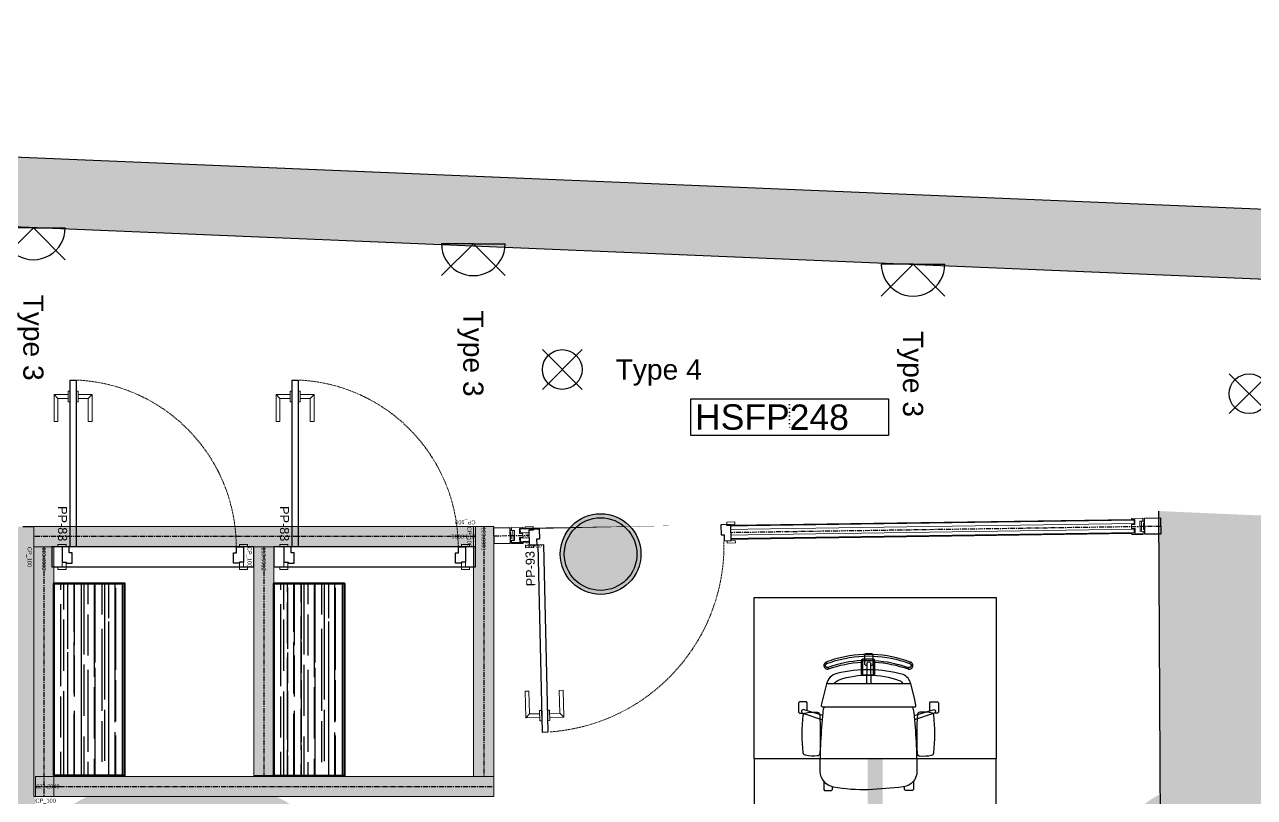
# Model space of a CAD drawing. Header units: inches. Extents: x 2159 to 6977, y 624 to 2731.
# Drawn here: x 3954 to 4564, y 1902 to 2285 of the extents above; entities that cross this region are included whole.
import ezdxf
from ezdxf.enums import TextEntityAlignment as Align

# ---------------------------------------------------------------- set-up
doc = ezdxf.new("R2018")
doc.units = ezdxf.units.IN
doc.header["$MEASUREMENT"] = 0
doc.set_wipeout_variables(frame=1)
for name, pattern in [('ACAD_ISO02W100', [15, 12, -3]), ('AXESx2', [4, 2.5, -0.5, 0.5, -0.5]), ('CACHEx2', [0.75, 0.5, -0.25]), ('POINTILLE2', [3.175, 0, -3.175])]:
    doc.linetypes.add(name, pattern=pattern)
for name, color, linetype in [('DESSIN entresol 1', 7, 'Continuous'), ('M-CLOISON_INFORMATION', 6, 'Continuous'), ('Mur entresol 1', 7, 'Continuous')]:
    doc.layers.add(name, color=color, linetype=linetype)
for name, color, linetype, true_color in [('M-AGENCEMENT', 7, 'Continuous', 0xf19b00), ('M-CLOISON_AMOVIBLE_VITREE', 7, 'Continuous', 0x007cf9), ('M-CLOISON_AMOVIBLE_VITREE_VSA', 7, 'Continuous', 0x04c0fe), ('M-LOCAUX_ID', 7, 'Continuous', 0x80dfff), ('M-LUMINAIRES', 7, 'Continuous', 0x000024), ('M-MOBILIER BUREAU', 7, 'Continuous', 0x141467), ("M-SYSTEME D'ACCES", 7, 'Continuous', 0xbbff78), ('M-TEXTES ANNOTATIONS', 7, 'Continuous', 0x3d6d7c), ('MC-CLOISON_AMOVIBLE_VITREE', 7, 'Continuous', 0x007cf9)]:
    doc.layers.add(name, color=color, linetype=linetype, true_color=true_color)
doc.layers.add('M-CLOISON BA13', color=7, linetype='Continuous', lineweight=5, true_color=0x58ba48)
doc.styles.add('ARIAL', font='arial.ttf')
doc.styles.add('MC_2013_Libre_15', font='', dxfattribs={"height": 15})
doc.styles.add('MC_Libre_09', font='', dxfattribs={"height": 9})
doc.styles.get("Standard").update_dxf_attribs({"font": 'arial.ttf'})
doc.styles.get('MC_2013_Libre_15').set_extended_font_data('Gotham Book')
doc.styles.get('MC_Libre_09').set_extended_font_data('Gotham Book')

# ---------------------------------------------------------------- blocks, each defined once
blk = doc.blocks.new('*U38')
at = {"color": 0}
for p, q in [((-44.11, 6.6), (257.59, 6.6)), ((257.59, -0.4), (-44.11, -0.4))]:
    blk.add_line(p, q, dxfattribs=at)
for points in [[(-58.56, 7.1), (-50.56, 7.1), (-50.56, -0.9), (-58.56, -0.9)], [(264.04, 7.1), (272.04, 7.1), (272.04, -0.9), (264.04, -0.9)]]:
    blk.add_lwpolyline(points, close=True, dxfattribs=at)
at = {"color": 0, "lineweight": 5}
for points in [[(-49.81, 7.1), (-49.81, 5.6), (-48.31, 5.6), (-48.31, 0.6), (-49.81, 0.6), (-49.81, -0.4), (-45.81, -0.4), (-45.81, 2.1), (-44.11, 2.1), (-44.11, 4.1), (-45.81, 4.1), (-45.81, 6.6), (-44.11, 6.6), (-44.11, 7.1)], [(-45.41, 6.2), (258.89, 6.2), (258.89, 4.5), (-45.41, 4.5)], [(263.29, 7.1), (263.29, 5.6), (261.79, 5.6), (261.79, 0.6), (263.29, 0.6), (263.29, -0.4), (259.29, -0.4), (259.29, 2.1), (257.59, 2.1), (257.59, 4.1), (259.29, 4.1), (259.29, 6.6), (257.59, 6.6), (257.59, 7.1)], [(-50.56, 5.58), (-49.06, 5.58), (-49.06, 0.58), (-50.56, 0.58), (-50.56, 1.48), (-50.06, 1.48), (-50.06, 4.68), (-50.56, 4.68)], [(-45.41, 1.7), (258.89, 1.7), (258.89, 0), (-45.41, 0)], [(264.04, 5.58), (262.54, 5.58), (262.54, 0.58), (264.04, 0.58), (264.04, 1.48), (263.54, 1.48), (263.54, 4.68), (264.04, 4.68)], [(-49.81, -0.9), (-44.11, -0.9), (-44.11, -0.4), (-49.81, -0.4)], [(263.29, -0.9), (257.59, -0.9), (257.59, -0.4), (263.29, -0.4)]]:
    blk.add_lwpolyline(points, close=True, dxfattribs=at)
at = {"layer": 'M-CLOISON_INFORMATION', "linetype": 'AXESx2'}
blk.add_line((-58.56, 3.1), (272.04, 3.1), dxfattribs=at)
at = {"layer": 'M-CLOISON_INFORMATION', "style": 'ARIAL'}
for tag, p in [('LONGUEUR_CLOISON', (-43.11, 3.1)), ('NUMERO_CLOISON', (-43.11, -2.04))]:
    blk.add_attdef(tag, text='', height=2, dxfattribs=at).set_placement(p, align=Align.MIDDLE_LEFT)
at = {"layer": 'M-CLOISON_INFORMATION', "style": 'ARIAL', "flags": 1}
for tag, p in [('MODELE_CLOISON', (-43.11, -5.17)), ('FINITION_CLOISON', (-43.11, -8.31)), ('HAUTEUR_SOUS_PLAFOND', (-43.11, -11.45))]:
    blk.add_attdef(tag, text='', height=2, dxfattribs=at).set_placement(p, align=Align.MIDDLE_LEFT)
blk = doc.blocks.new('*U45')
h = blk.add_hatch(color=0)
h.dxf.hatch_style = 1
h.paths.add_polyline_path([(0, 9), (227.2, 9), (227.2, -1), (0, -1)])
at = {"color": 0}
blk.add_lwpolyline([(0, 9), (227.2, 9), (227.2, -1), (0, -1)], close=True, dxfattribs=at)
at = {"layer": 'M-CLOISON_INFORMATION', "color": 6, "linetype": 'AXESx2'}
blk.add_line((0, 4), (227.2, 4), dxfattribs=at)
at = {"layer": 'M-CLOISON_INFORMATION', "color": 6, "style": 'ARIAL'}
for tag, p in [('LONGUEUR_CLOISON', (0.3, 4)), ('NUMERO_CLOISON', (0.02, -3.07))]:
    blk.add_attdef(tag, text='', height=2, dxfattribs=at).set_placement(p, align=Align.MIDDLE_LEFT)
at = {"layer": 'M-CLOISON_INFORMATION', "color": 6, "style": 'ARIAL', "flags": 1}
for tag, p in [('MODELE_CLOISON', (0.02, -6.21)), ('FINITION_CLOISON', (0.02, -9.35)), ('HAUTEUR_SOUS_PLAFOND', (0.02, -12.48))]:
    blk.add_attdef(tag, text='', height=2, dxfattribs=at).set_placement(p, align=Align.MIDDLE_LEFT)
blk = doc.blocks.new('Bureau 120x60cm')
at = {"color": 7, "linetype": 'ACAD_ISO02W100', "true_color": 0xf3f3f3}
for p, q in [((-15.3435, 27.3143, 0.4745), (-16.1435, 27.3143, 0.4745)), ((-16.1435, 27.3143, 0.4745), (-16.1435, 26.1143, 0.4745)), ((-16.1435, 26.1143, 0.4745), (-15.3435, 26.1143, 0.4745))]:
    blk.add_line(p, q, dxfattribs=at)
at = {"color": 0}
for p, q in [((-15.3435, 26.1143, 0.4745), (-15.3435, 27.3143, 0.4745)), ((-15.3435, 27.3143, 0.4745), (-14.7435, 27.3143, 0.4745)), ((-14.7435, 27.3143, 0.4745), (-14.7435, 26.1143, 0.4745)), ((-14.7435, 26.1143, 0.4745), (-15.3435, 26.1143, 0.4745))]:
    blk.add_line(p, q, dxfattribs=at)
for p, q in [((-15.8374, 26.7763, 0.0562), (-15.8295, 26.7763, 0.0562)), ((-15.8374, 26.7223, 0.0562), (-15.8374, 26.7763, 0.0562)), ((-15.8285, 26.7813, 0.0562), (-15.8324, 26.7813, 0.0562)), ((-15.8295, 26.7223, 0.0562), (-15.8295, 26.7763, 0.0562)), ((-15.8295, 26.7763, 0.0562), (-15.7599, 26.7763, 0.0562)), ((-15.7609, 26.7813, 0.0562), (-15.8285, 26.7813, 0.0562)), ((-15.7599, 26.7763, 0.0562), (-15.7599, 26.7223, 0.0562)), ((-15.7599, 26.7763, 0.0562), (-15.7559, 26.7763, 0.0562)), ((-15.7559, 26.7223, 0.0562), (-15.7559, 26.7763, 0.0562)), ((-15.8295, 26.7223, 0.0562), (-15.8374, 26.7223, 0.0562)), ((-15.8324, 26.7173, 0.0562), (-15.8285, 26.7173, 0.0562)), ((-15.7599, 26.7223, 0.0562), (-15.8295, 26.7223, 0.0562)), ((-15.8285, 26.7173, 0.0562), (-15.7609, 26.7173, 0.0562)), ((-15.7147, 26.7347, 0.0562), (-15.8143, 26.7359, 0.0562)), ((-15.7147, 26.7563, 0.0562), (-15.8137, 26.7544, 0.0562)), ((-15.7559, 26.7223, 0.0562), (-15.7599, 26.7223, 0.0562))]:
    blk.add_line(p, q)
at = {"extrusion": (-3.0876e-09, -2.36034e-09, 1), "elevation": 0.0562}
for points in [[(-15.5821, 27.0512), (-15.6215, 27.0512), (-15.6259, 27.0548), (-15.6262, 27.0897), (-15.6215, 27.0945), (-15.5748, 27.0945), (-15.57, 27.0897), (-15.57, 27.0751)], [(-15.2327, 26.9695), (-15.1901, 26.9695), (-15.1853, 26.9648), (-15.1853, 26.931), (-15.1901, 26.9262), (-15.2044, 26.9262)], [(-15.8076, 26.7357), (-15.8076, 26.7286), (-15.8124, 26.7238), (-15.859, 26.7238), (-15.8638, 26.7286), (-15.8638, 26.7624), (-15.859, 26.7671), (-15.8124, 26.7671), (-15.8076, 26.7624), (-15.8076, 26.7546)], [(-15.2319, 26.5249), (-15.1901, 26.5249), (-15.1853, 26.5296), (-15.1853, 26.5634), (-15.1901, 26.5682), (-15.2052, 26.5682)], [(-15.5821, 26.4432), (-15.6215, 26.4432), (-15.6259, 26.4396), (-15.6262, 26.4047), (-15.6215, 26.3998), (-15.5748, 26.3998), (-15.57, 26.4047), (-15.57, 26.4193)]]:
    blk.add_lwpolyline(points, dxfattribs=at)
for points in [[(-15.5582, 26.9737), (-15.5868, 27.067, -0.982332), (-15.5689, 27.0729), (-15.5356, 26.9757)], [(-15.7151, 26.5383, -0.248671), (-15.7609, 26.576, -0.127853), (-15.766, 26.9044, -0.282333), (-15.7143, 26.9558, -0.116263)], [(-15.6008, 26.5315, 0.086951), (-15.5723, 26.5224, 0.020643), (-15.2819, 26.5073, 0.381486), (-15.2039, 26.5754, 0.021381), (-15.1899, 26.7474, 0.05708), (-15.203, 26.9204, 0.351969), (-15.2819, 26.9875, 0.020732), (-15.5723, 26.9724, 0.070243), (-15.6007, 26.9657, 5.382448)], [(-15.7143, 26.9182, 0.184533), (-15.7356, 26.8923, 0.168144), (-15.7318, 26.5946, 0.20387), (-15.7151, 26.5766, 1.542689)], [(-15.5582, 26.5211), (-15.5868, 26.4274, 0.982332), (-15.5689, 26.4215), (-15.5356, 26.5192)]]:
    blk.add_lwpolyline(points, format="xyb", dxfattribs=at)
for points in [[(-15.5688, 27.0635, 0.081724), (-15.5739, 27.0013, 0.298406), (-15.5645, 26.9893, 0.027254), (-15.3699, 26.9884, 0.392104), (-15.3575, 27.001, 0.077754), (-15.3612, 27.06, 0.283785), (-15.3723, 27.0715, 0.04999), (-15.5596, 27.071, 0.300524)], [(-15.6439, 26.5195), (-15.7151, 26.5383), (-15.7143, 26.9558), (-15.6089, 26.9816, -0.415503), (-15.6007, 26.9766), (-15.6008, 26.5168, -0.637011), (-15.6084, 26.5133)], [(-15.5688, 26.4311, -0.081724), (-15.5739, 26.4932, -0.298406), (-15.5645, 26.5052, -0.027254), (-15.3699, 26.5061, -0.392104), (-15.3575, 26.4935, -0.077754), (-15.3612, 26.4346, -0.283785), (-15.3723, 26.4231, -0.04999), (-15.5596, 26.4235, -0.300524)]]:
    blk.add_lwpolyline(points, format="xyb", close=True, dxfattribs=at)
for centre, radius, start, end in [((-15.8324, 26.7763, 0.0562), 0.005, 90, 180), ((-15.7609, 26.7763, 0.0562), 0.005, 0, 90), ((-15.8324, 26.7223, 0.0562), 0.005, 180, 270), ((-15.8142, 26.7451, 0.0562), 0.00929, 86.88434, 269.02485), ((-15.7609, 26.7223, 0.0562), 0.005, 270, 0)]:
    blk.add_arc(centre, radius, start, end)
at = {"extrusion": (-3.0876e-09, -2.36034e-09, 1)}
for centre, major_axis, ratio, start_param, end_param in [((-15.806, 26.9509, 0.0562), (0, 0.00992), 0.993908, 4.482777, 6.283185), ((-15.7609, 26.7763, 0.0562), (0, -0.005), 0.192955, 1.570796, 3.141593), ((-15.7609, 26.7223, 0.0562), (0, -0.005), 0.192955, 0, 1.570796), ((-15.8056, 26.545, 0.0562), (0, -0.00991), 0.993908, 0, 1.916946)]:
    blk.add_ellipse(centre, major_axis=major_axis, ratio=ratio, start_param=start_param, end_param=end_param, dxfattribs=at)
for points, knots in [([(-15.8227, 26.5401, 0.0562), (-15.8451, 26.599, 0.0562), (-15.8581, 26.6624, 0.0562), (-15.863, 26.7873, 0.0562), (-15.8555, 26.8503, 0.0562), (-15.8339, 26.9259, 0.0562), (-15.8286, 26.9417, 0.0562), (-15.8227, 26.9573, 0.0562)], [0, 0, 0, 0, 0.1891905, 0.1891905, 0.3749651, 0.3749651, 0.4250547, 0.4250547, 0.4250547, 0.4250547]), ([(-15.8152, 26.9545, 0.0562), (-15.8373, 26.8964, 0.0562), (-15.8501, 26.8339, 0.0562), (-15.855, 26.7107, 0.0562), (-15.8476, 26.6485, 0.0562), (-15.8263, 26.5739, 0.0562), (-15.821, 26.5581, 0.0562), (-15.8151, 26.5426, 0.0562)], [0, 0, 0, 0, 0.186586, 0.186586, 0.3697995, 0.3697995, 0.4196416, 0.4196416, 0.4196416, 0.4196416]), ([(-15.8227, 26.9573, 0.0562), (-15.822, 26.9592, 0.0562), (-15.821, 26.9609, 0.0562), (-15.8185, 26.9638, 0.0562), (-15.8171, 26.9651, 0.0562), (-15.8139, 26.9671, 0.0562), (-15.8121, 26.9679, 0.0562), (-15.8084, 26.9688, 0.0562), (-15.8064, 26.969, 0.0562), (-15.8027, 26.9686, 0.0562), (-15.8008, 26.9682, 0.0562), (-15.7973, 26.9667, 0.0562), (-15.7957, 26.9657, 0.0562), (-15.7928, 26.9632, 0.0562), (-15.7916, 26.9617, 0.0562), (-15.7897, 26.9584, 0.0562), (-15.789, 26.9566, 0.0562), (-15.7882, 26.9528, 0.0562), (-15.7881, 26.9509, 0.0562), (-15.7884, 26.9481, 0.0562), (-15.7885, 26.9472, 0.0562), (-15.7888, 26.9463, 0.0562)], [0, 0, 0, 0, 0.00581834, 0.00581834, 0.0115265, 0.0115265, 0.01723291, 0.01723291, 0.02293404, 0.02293404, 0.02863253, 0.02863253, 0.03433199, 0.03433199, 0.0400356, 0.0400356, 0.04574483, 0.04574483, 0.05145892, 0.05145892, 0.05415272, 0.05415272, 0.05415272, 0.05415272]), ([(-15.8152, 26.9545, 0.0562), (-15.8152, 26.9545, 0.0562), (-15.8153, 26.9546, 0.0562), (-15.8156, 26.9547, 0.0562), (-15.8158, 26.9548, 0.0562), (-15.8165, 26.9551, 0.0562), (-15.8169, 26.9553, 0.0562), (-15.8178, 26.9556, 0.0562), (-15.8182, 26.9558, 0.0562), (-15.8192, 26.9562, 0.0562), (-15.8197, 26.9564, 0.0562), (-15.8206, 26.9567, 0.0562), (-15.821, 26.9569, 0.0562), (-15.8218, 26.9571, 0.0562), (-15.8221, 26.9572, 0.0562), (-15.8225, 26.9573, 0.0562), (-15.8226, 26.9574, 0.0562), (-15.8227, 26.9573, 0.0562), (-15.8227, 26.9573, 0.0562), (-15.8227, 26.9573, 0.0562)], [25.279064, 25.279064, 25.279064, 25.279064, 26.768348, 26.768348, 28.325859, 28.325859, 29.883994, 29.883994, 31.441792, 31.441792, 32.999677, 32.999677, 34.558406, 34.558406, 36.117352, 36.117352, 37.67499, 37.67499, 37.885463, 37.885463, 37.885463, 37.885463]), ([(-15.7964, 26.9487, 0.0562), (-15.7962, 26.9497, 0.0562), (-15.7961, 26.9508, 0.0562), (-15.7963, 26.9529, 0.0562), (-15.7966, 26.954, 0.0562), (-15.7974, 26.9559, 0.0562), (-15.798, 26.9568, 0.0562), (-15.7994, 26.9584, 0.0562), (-15.8002, 26.959, 0.0562), (-15.802, 26.9601, 0.0562), (-15.803, 26.9605, 0.0562), (-15.8047, 26.9608, 0.0562), (-15.8053, 26.9609, 0.0562), (-15.8071, 26.9609, 0.0562), (-15.8081, 26.9607, 0.0562), (-15.8101, 26.96, 0.0562), (-15.8111, 26.9595, 0.0562), (-15.8128, 26.9582, 0.0562), (-15.8135, 26.9574, 0.0562), (-15.8145, 26.9559, 0.0562), (-15.8149, 26.9552, 0.0562), (-15.8152, 26.9545, 0.0562)], [0, 0, 0, 0, 0.00321285, 0.00321285, 0.00636128, 0.00636128, 0.0095137, 0.0095137, 0.01267321, 0.01267321, 0.01584275, 0.01584275, 0.01782239, 0.01782239, 0.0210395, 0.0210395, 0.02422009, 0.02422009, 0.02739541, 0.02739541, 0.02974606, 0.02974606, 0.02974606, 0.02974606]), ([(-15.7964, 26.9487, 0.0562), (-15.7964, 26.9487, 0.0562), (-15.7963, 26.9487, 0.0562), (-15.7962, 26.9486, 0.0562), (-15.7961, 26.9486, 0.0562), (-15.7959, 26.9486, 0.0562), (-15.7957, 26.9485, 0.0562), (-15.7953, 26.9484, 0.0562), (-15.7946, 26.9482, 0.0562), (-15.7941, 26.9481, 0.0562), (-15.7932, 26.9478, 0.0562), (-15.7927, 26.9477, 0.0562), (-15.7922, 26.9475, 0.0562), (-15.7922, 26.9475, 0.0562), (-15.7921, 26.9475, 0.0562)], [23.620506, 23.620506, 23.620506, 23.620506, 24.344107, 24.344107, 25.225285, 25.225285, 25.225285, 26.786112, 26.786112, 28.351302, 28.351302, 29.91779, 29.91779, 29.92515, 29.92515, 29.92515, 29.92515]), ([(-15.7964, 26.9487, 0.0562), (-15.7964, 26.9487, 0.0562), (-15.7964, 26.9487, 0.0562), (-15.7964, 26.9487, 0.0562), (-15.7964, 26.9487, 0.0562), (-15.7964, 26.9487, 0.0562)], [48.4302614, 48.4302614, 48.4302614, 48.4302614, 48.6864191, 48.6864191, 48.8457908, 48.8457908, 48.8457908, 48.8457908]), ([(-15.7921, 26.9475, 0.0562), (-15.7917, 26.9473, 0.0562), (-15.7912, 26.9472, 0.0562), (-15.7903, 26.9469, 0.0562), (-15.7899, 26.9468, 0.0562), (-15.7893, 26.9466, 0.0562), (-15.7891, 26.9465, 0.0562), (-15.7888, 26.9464, 0.0562), (-15.7888, 26.9463, 0.0562), (-15.7888, 26.9463, 0.0562)], [29.92515, 29.92515, 29.92515, 29.92515, 31.483322, 31.483322, 33.047716, 33.047716, 34.610721, 34.610721, 35.815195, 35.815195, 35.815195, 35.815195]), ([(-15.8285, 26.7813, 0.0562), (-15.8285, 26.7813, 0.0562), (-15.8285, 26.7813, 0.0562), (-15.8285, 26.7813, 0.0562), (-15.8285, 26.7813, 0.0562), (-15.8294, 26.7752, 0.0562)], [-0.01031285, -0.01031285, -0.01031285, -0.01031285, 0, 0, 0.01031285, 0.01031285, 0.01031285, 0.01031285]), ([(-15.8295, 26.7223, 0.0562), (-15.8295, 26.7217, 0.0562), (-15.8294, 26.721, 0.0562), (-15.8293, 26.7198, 0.0562), (-15.8293, 26.7193, 0.0562), (-15.8291, 26.7183, 0.0562), (-15.829, 26.718, 0.0562), (-15.8288, 26.7176, 0.0562), (-15.8288, 26.7175, 0.0562), (-15.8286, 26.7174, 0.0562), (-15.8286, 26.7173, 0.0562), (-15.8285, 26.7173, 0.0562), (-15.8285, 26.7173, 0.0562), (-15.8285, 26.7173, 0.0562)], [7.866681, 7.866681, 7.866681, 7.866681, 9.819099, 9.819099, 11.771895, 11.771895, 13.725549, 13.725549, 14.729493, 14.729493, 15.733363, 15.733363, 15.743676, 15.743676, 15.743676, 15.743676]), ([(-15.7888, 26.5511, 0.0562), (-15.7882, 26.5493, 0.0562), (-15.7878, 26.5473, 0.0562), (-15.7877, 26.5435, 0.0562), (-15.788, 26.5415, 0.0562), (-15.7891, 26.5379, 0.0562), (-15.79, 26.5362, 0.0562), (-15.7922, 26.5331, 0.0562), (-15.7936, 26.5317, 0.0562), (-15.7966, 26.5294, 0.0562), (-15.7984, 26.5285, 0.0562), (-15.802, 26.5274, 0.0562), (-15.8039, 26.5271, 0.0562), (-15.8077, 26.5271, 0.0562), (-15.8096, 26.5275, 0.0562), (-15.8132, 26.5287, 0.0562), (-15.8149, 26.5296, 0.0562), (-15.8179, 26.5319, 0.0562), (-15.8192, 26.5333, 0.0562), (-15.8214, 26.5365, 0.0562), (-15.8222, 26.5382, 0.0562), (-15.8227, 26.5401, 0.0562)], [0, 0, 0, 0, 0.00581525, 0.00581525, 0.01152328, 0.01152328, 0.01723549, 0.01723549, 0.02294442, 0.02294442, 0.02864804, 0.02864804, 0.03434624, 0.03434624, 0.04004111, 0.04004111, 0.04573612, 0.04573612, 0.0514347, 0.0514347, 0.05717597, 0.05717597, 0.05717597, 0.05717597]), ([(-15.8185, 26.5413, 0.0562), (-15.8186, 26.5413, 0.0562), (-15.8187, 26.5413, 0.0562), (-15.8192, 26.5411, 0.0562), (-15.8197, 26.5409, 0.0562), (-15.8207, 26.5406, 0.0562), (-15.8211, 26.5405, 0.0562), (-15.8218, 26.5403, 0.0562), (-15.8221, 26.5402, 0.0562), (-15.8226, 26.5401, 0.0562), (-15.8227, 26.5401, 0.0562), (-15.8227, 26.5401, 0.0562), (-15.8227, 26.5401, 0.0562), (-15.8227, 26.5401, 0.0562)], [31.187374, 31.187374, 31.187374, 31.187374, 31.462551, 31.462551, 33.025693, 33.025693, 34.593569, 34.593569, 36.159542, 36.159542, 37.722617, 37.722617, 37.907499, 37.907499, 37.907499, 37.907499]), ([(-15.8151, 26.5426, 0.0562), (-15.8151, 26.5426, 0.0562), (-15.8152, 26.5425, 0.0562), (-15.8155, 26.5424, 0.0562), (-15.8158, 26.5423, 0.0562), (-15.8165, 26.542, 0.0562), (-15.8169, 26.5419, 0.0562), (-15.8177, 26.5416, 0.0562), (-15.8181, 26.5415, 0.0562), (-15.8185, 26.5413, 0.0562)], [25.293642, 25.293642, 25.293642, 25.293642, 26.780141, 26.780141, 28.337832, 28.337832, 29.897859, 29.897859, 31.187374, 31.187374, 31.187374, 31.187374]), ([(-15.8151, 26.5426, 0.0562), (-15.8148, 26.5415, 0.0562), (-15.8144, 26.5405, 0.0562), (-15.8133, 26.5388, 0.0562), (-15.8126, 26.538, 0.0562), (-15.8109, 26.5366, 0.0562), (-15.81, 26.5361, 0.0562), (-15.808, 26.5354, 0.0562), (-15.807, 26.5352, 0.0562), (-15.8058, 26.5351, 0.0562), (-15.8057, 26.5351, 0.0562), (-15.8052, 26.5351, 0.0562), (-15.8049, 26.5351, 0.0562), (-15.8034, 26.5353, 0.0562), (-15.8024, 26.5356, 0.0562), (-15.8005, 26.5365, 0.0562), (-15.7996, 26.5371, 0.0562), (-15.7981, 26.5386, 0.0562), (-15.7974, 26.5394, 0.0562), (-15.7964, 26.5413, 0.0562), (-15.7961, 26.5423, 0.0562), (-15.7957, 26.5444, 0.0562), (-15.7957, 26.5454, 0.0562), (-15.796, 26.5471, 0.0562), (-15.7961, 26.5478, 0.0562), (-15.7964, 26.5484, 0.0562)], [0, 0, 0, 0, 0.00321068, 0.00321068, 0.00636009, 0.00636009, 0.00952099, 0.00952099, 0.01269186, 0.01269186, 0.01305819, 0.01305819, 0.01415867, 0.01415867, 0.01738754, 0.01738754, 0.02056235, 0.02056235, 0.02373073, 0.02373073, 0.02688881, 0.02688881, 0.03003872, 0.03003872, 0.03201466, 0.03201466, 0.03201466, 0.03201466]), ([(-15.7963, 26.5484, 0.0562), (-15.7963, 26.5484, 0.0562), (-15.7963, 26.5484, 0.0562), (-15.7963, 26.5484, 0.0562), (-15.7962, 26.5484, 0.0562), (-15.796, 26.5485, 0.0562), (-15.7955, 26.5486, 0.0562), (-15.7951, 26.5487, 0.0562), (-15.7943, 26.549, 0.0562), (-15.7938, 26.5491, 0.0562), (-15.7931, 26.5494, 0.0562), (-15.7929, 26.5495, 0.0562), (-15.7924, 26.5497, 0.0562), (-15.7921, 26.5497, 0.0562), (-15.7917, 26.5499, 0.0562), (-15.7914, 26.55, 0.0562), (-15.7907, 26.5503, 0.0562), (-15.7903, 26.5504, 0.0562), (-15.7896, 26.5507, 0.0562), (-15.7894, 26.5508, 0.0562), (-15.789, 26.551, 0.0562), (-15.7888, 26.5511, 0.0562), (-15.7888, 26.5511, 0.0562), (-15.7888, 26.5511, 0.0562), (-15.7888, 26.5511, 0.0562)], [24.890686, 24.890686, 24.890686, 24.890686, 25.198952, 25.198952, 25.198952, 26.764845, 26.764845, 28.33181, 28.33181, 29.899659, 29.899659, 30.698164, 30.698164, 31.448954, 31.448954, 32.250169, 32.250169, 33.784465, 33.784465, 35.31521, 35.31521, 36.840811, 36.840811, 37.073575, 37.073575, 37.073575, 37.073575])]:
    blk.add_open_spline(points, degree=3, knots=knots)
for points in [[(-15.8304, 26.7813, 0.0562), (-15.8271, 26.8382, 0.0562), (-15.8156, 26.8951, 0.0562), (-15.7964, 26.9487, 0.0562)], [(-15.7888, 26.9463, 0.0562), (-15.8077, 26.8936, 0.0562), (-15.8191, 26.8374, 0.0562), (-15.8224, 26.7813, 0.0562)], [(-15.8304, 26.7173, 0.0562), (-15.8271, 26.6605, 0.0562), (-15.8156, 26.6035, 0.0562), (-15.7964, 26.55, 0.0562)], [(-15.8225, 26.7173, 0.0562), (-15.8193, 26.6608, 0.0562), (-15.8079, 26.6043, 0.0562), (-15.7888, 26.5511, 0.0562)], [(-15.7964, 26.5484, 0.0562), (-15.7964, 26.5484, 0.0562), (-15.7963, 26.5484, 0.0562), (-15.7963, 26.5484, 0.0562)]]:
    blk.add_open_spline(points, degree=3)
blk = doc.blocks.new('*U41')
at = {"color": 0, "lineweight": 5}
for p, q in [((44.12, 95.91), (44.12, 82.66)), ((51.02, 95.91), (44.12, 95.91)), ((46.02, 94.01), (44.12, 95.91)), ((46.02, 94.01), (46.02, 82.66)), ((51.02, 94.01), (46.02, 94.01)), ((56.02, 95.91), (62.92, 95.91)), ((56.02, 94.01), (61.02, 94.01)), ((61.02, 94.01), (62.92, 95.91)), ((61.02, 94.01), (61.02, 82.66)), ((62.92, 95.91), (62.92, 82.66)), ((46.02, 82.66), (44.12, 82.66)), ((61.02, 82.66), (62.92, 82.66))]:
    blk.add_line(p, q, dxfattribs=at)
for points in [[(51.02, 97.56), (51.02, 92.36), (52.02, 92.36), (52.02, 97.56)], [(56.02, 97.56), (56.02, 92.36), (55.02, 92.36), (55.02, 97.56)]]:
    blk.add_lwpolyline(points, close=True, dxfattribs=at)
at = {"color": 0, "insert": (61.16, 30.71), "char_height": 4.5, "width": 35.574, "attachment_point": 1, "rotation": 270, "style": 'ARIAL'}
blk.add_mtext('PP-93', dxfattribs=at)
at = {"color": 255}
blk.add_wipeout([(59.02, 10.39), (-40.98, 10.39), (-40.98, 2.33), (59.02, 2.33)], dxfattribs=at)
at = {"color": 0, "lineweight": 5}
for p, q in [((-40.98, 2.77), (-40.98, 2.33)), ((-38.98, 2.77), (-40.98, 2.77)), ((-38.98, 2.33), (-38.98, 2.77)), ((-38.98, 2.39), (-38.98, 2.39)), ((57.02, 2.33), (57.02, 2.77)), ((57.02, 2.77), (59.02, 2.77)), ((59.02, 2.77), (59.02, 2.33))]:
    blk.add_line(p, q, dxfattribs=at)
at = {"color": 0}
for points in [[(52.02, 10.39), (55.02, 10.39), (55.02, 103.15), (52.02, 103.15)], [(-38.93, 2.39), (-35.98, 2.39), (-35.98, 7.39), (-37.48, 7.39), (-37.48, 10.39), (-40.98, 10.39), (-40.98, 2.82), (-38.93, 2.82)], [(56.97, 2.39), (54.02, 2.39), (54.02, 7.39), (55.52, 7.39), (55.52, 10.39), (59.02, 10.39), (59.02, 2.82), (56.97, 2.82)]]:
    blk.add_lwpolyline(points, close=True, dxfattribs=at)
at = {"color": 0, "lineweight": 5}
for points in [[(-38.98, 10.39), (-42.98, 10.39), (-42.98, 11.59), (-38.98, 11.59), (-38.98, 10.39)], [(57.02, 10.39), (61.02, 10.39), (61.02, 11.59), (57.02, 11.59), (57.02, 10.39)], [(-42.98, 2.33), (-42.98, 1.13), (-38.98, 1.13), (-38.98, 2.33)], [(57.02, 2.33), (61.02, 2.33), (61.02, 1.13), (57.02, 1.13), (57.02, 2.33)]]:
    blk.add_lwpolyline(points, close=True, dxfattribs=at)
at = {"color": 251, "linetype": 'CACHEx2', "lineweight": 5}
blk.add_arc((55.52, 10.39), 92.84, 92.75414, 180, dxfattribs=at)
blk = doc.blocks.new('MC_Legende_PLAN GENERAL')
at = {"lineweight": 30, "flags": 104}
blk.add_attdef('LEGENDES_PLAN_GENERAL', text='', height=6, dxfattribs=at).set_placement((-0.6, 0), align=Align.MIDDLE_LEFT)
blk = doc.blocks.new('SOURIS HSFP')
at = {"color": 0, "linetype": 'POINTILLE2', "ltscale": 0.4}
blk.add_line((0, 4.5), (0, -4.5), dxfattribs=at)
at = {"color": 0}
blk.add_lwpolyline([(-35, 6.5), (35, 6.5), (35, -6.5), (-35, -6.5)], close=True, dxfattribs=at)
at = {"color": 0, "insert": (-33.5, 0), "char_height": 9, "width": 25.1102, "attachment_point": 4, "style": 'ARIAL'}
blk.add_mtext('HSFP', dxfattribs=at)
at = {"color": 0, "style": 'MC_Libre_09'}
blk.add_attdef('HSFP', text='', height=9, dxfattribs=at).set_placement((0, 0), align=Align.MIDDLE_LEFT)
blk = doc.blocks.new('Type 8')
at = {"const_width": 8}
blk.add_lwpolyline([(-131, 0), (0, 0)], dxfattribs=at)
at = {"style": 'MC_Libre_09', "flags": 1}
blk.add_attdef('COMPTAGE', text='', height=9.75, dxfattribs=at).set_placement((-90.69, 27.47), align=Align.MIDDLE_CENTER)
at = {"style": 'MC_2013_Libre_15'}
blk.add_attdef('TYPE', text='', height=12, dxfattribs=at).set_placement((-132.29, 14.67), align=Align.MIDDLE_LEFT)
blk = doc.blocks.new('*U52')
h = blk.add_hatch(color=0)
h.dxf.hatch_style = 1
h.paths.add_polyline_path([(0, 9), (123.89, 9), (123.89, -1), (0, -1)])
at = {"color": 0}
blk.add_lwpolyline([(0, 9), (123.89, 9), (123.89, -1), (0, -1)], close=True, dxfattribs=at)
at = {"layer": 'M-CLOISON_INFORMATION', "color": 6, "linetype": 'AXESx2'}
blk.add_line((0, 4), (123.89, 4), dxfattribs=at)
at = {"layer": 'M-CLOISON_INFORMATION', "color": 6, "style": 'ARIAL'}
for tag, p in [('LONGUEUR_CLOISON', (0.3, 4)), ('NUMERO_CLOISON', (0.02, -3.07))]:
    blk.add_attdef(tag, text='', height=2, dxfattribs=at).set_placement(p, align=Align.MIDDLE_LEFT)
at = {"layer": 'M-CLOISON_INFORMATION', "color": 6, "style": 'ARIAL', "flags": 1}
for tag, p in [('MODELE_CLOISON', (0.02, -6.21)), ('FINITION_CLOISON', (0.02, -9.35)), ('HAUTEUR_SOUS_PLAFOND', (0.02, -12.48))]:
    blk.add_attdef(tag, text='', height=2, dxfattribs=at).set_placement(p, align=Align.MIDDLE_LEFT)
blk = doc.blocks.new('*U51')
h = blk.add_hatch(color=0)
h.dxf.hatch_style = 1
h.paths.add_polyline_path([(0, 9), (123.89, 9), (123.89, -1), (0, -1)])
at = {"color": 0}
blk.add_lwpolyline([(0, 9), (123.89, 9), (123.89, -1), (0, -1)], close=True, dxfattribs=at)
at = {"layer": 'M-CLOISON_INFORMATION', "color": 6, "linetype": 'AXESx2'}
blk.add_line((0, 4), (123.89, 4), dxfattribs=at)
at = {"layer": 'M-CLOISON_INFORMATION', "color": 6, "style": 'ARIAL'}
for tag, p in [('LONGUEUR_CLOISON', (0.3, 4)), ('NUMERO_CLOISON', (0.02, -3.07))]:
    blk.add_attdef(tag, text='', height=2, dxfattribs=at).set_placement(p, align=Align.MIDDLE_LEFT)
at = {"layer": 'M-CLOISON_INFORMATION', "color": 6, "style": 'ARIAL', "flags": 1}
for tag, p in [('MODELE_CLOISON', (0.02, -6.21)), ('FINITION_CLOISON', (0.02, -9.35)), ('HAUTEUR_SOUS_PLAFOND', (0.02, -12.48))]:
    blk.add_attdef(tag, text='', height=2, dxfattribs=at).set_placement(p, align=Align.MIDDLE_LEFT)
blk = doc.blocks.new('*U50')
h = blk.add_hatch(color=0)
h.dxf.hatch_style = 1
h.paths.add_polyline_path([(0, 9), (113.53, 9), (113.53, -1), (0, -1)])
at = {"color": 0}
blk.add_lwpolyline([(0, 9), (113.53, 9), (113.53, -1), (0, -1)], close=True, dxfattribs=at)
at = {"layer": 'M-CLOISON_INFORMATION', "color": 6, "linetype": 'AXESx2'}
blk.add_line((0, 4), (113.53, 4), dxfattribs=at)
at = {"layer": 'M-CLOISON_INFORMATION', "color": 6, "style": 'ARIAL'}
for tag, p in [('LONGUEUR_CLOISON', (0.3, 4)), ('NUMERO_CLOISON', (0.02, -3.07))]:
    blk.add_attdef(tag, text='', height=2, dxfattribs=at).set_placement(p, align=Align.MIDDLE_LEFT)
at = {"layer": 'M-CLOISON_INFORMATION', "color": 6, "style": 'ARIAL', "flags": 1}
for tag, p in [('MODELE_CLOISON', (0.02, -6.21)), ('FINITION_CLOISON', (0.02, -9.35)), ('HAUTEUR_SOUS_PLAFOND', (0.02, -12.48))]:
    blk.add_attdef(tag, text='', height=2, dxfattribs=at).set_placement(p, align=Align.MIDDLE_LEFT)
blk = doc.blocks.new('*U49')
h = blk.add_hatch(color=0)
h.dxf.hatch_style = 1
h.paths.add_polyline_path([(0, 9), (219, 9), (219, -1), (0, -1)])
at = {"color": 0}
blk.add_lwpolyline([(0, 9), (219, 9), (219, -1), (0, -1)], close=True, dxfattribs=at)
at = {"layer": 'M-CLOISON_INFORMATION', "color": 6, "linetype": 'AXESx2'}
blk.add_line((0, 4), (219, 4), dxfattribs=at)
at = {"layer": 'M-CLOISON_INFORMATION', "color": 6, "style": 'ARIAL'}
for tag, p in [('LONGUEUR_CLOISON', (0.3, 4)), ('NUMERO_CLOISON', (0.02, -3.07))]:
    blk.add_attdef(tag, text='', height=2, dxfattribs=at).set_placement(p, align=Align.MIDDLE_LEFT)
at = {"layer": 'M-CLOISON_INFORMATION', "color": 6, "style": 'ARIAL', "flags": 1}
for tag, p in [('MODELE_CLOISON', (0.02, -6.21)), ('FINITION_CLOISON', (0.02, -9.35)), ('HAUTEUR_SOUS_PLAFOND', (0.02, -12.48))]:
    blk.add_attdef(tag, text='', height=2, dxfattribs=at).set_placement(p, align=Align.MIDDLE_LEFT)
blk = doc.blocks.new('*U22')
at = {"color": 0, "lineweight": 5}
for p, q in [((-44.88, 85.91), (-44.88, 72.66)), ((-37.98, 85.91), (-44.88, 85.91)), ((-42.98, 84.01), (-44.88, 85.91)), ((-32.98, 85.91), (-26.08, 85.91)), ((-27.98, 84.01), (-26.08, 85.91)), ((-26.08, 85.91), (-26.08, 72.66)), ((-42.98, 84.01), (-42.98, 72.66)), ((-37.98, 84.01), (-42.98, 84.01)), ((-32.98, 84.01), (-27.98, 84.01)), ((-27.98, 84.01), (-27.98, 72.66)), ((-42.98, 72.66), (-44.88, 72.66)), ((-27.98, 72.66), (-26.08, 72.66))]:
    blk.add_line(p, q, dxfattribs=at)
for points in [[(-37.98, 87.56), (-37.98, 82.36), (-36.98, 82.36), (-36.98, 87.56)], [(-32.98, 87.56), (-32.98, 82.36), (-33.98, 82.36), (-33.98, 87.56)]]:
    blk.add_lwpolyline(points, close=True, dxfattribs=at)
at = {"color": 255}
blk.add_wipeout([(49.02, 10.39), (-40.98, 10.39), (-40.98, 0.39), (49.02, 0.39)], dxfattribs=at)
at = {"color": 0, "lineweight": 5}
for p, q in [((-40.98, 2.77), (-40.98, 0.39)), ((-38.98, 2.77), (-40.98, 2.77)), ((-38.98, 0.39), (-38.98, 2.77)), ((-38.98, 2.39), (-38.98, 2.39)), ((47.02, 0.39), (47.02, 2.77)), ((47.02, 2.77), (49.02, 2.77)), ((49.02, 2.77), (49.02, 0.39))]:
    blk.add_line(p, q, dxfattribs=at)
at = {"color": 0}
for points in [[(-33.98, 10.39), (-36.98, 10.39), (-36.98, 93.15), (-33.98, 93.15)], [(-38.93, 2.39), (-35.98, 2.39), (-35.98, 7.39), (-37.48, 7.39), (-37.48, 10.39), (-40.98, 10.39), (-40.98, 2.82), (-38.93, 2.82)], [(46.97, 2.39), (44.02, 2.39), (44.02, 7.39), (45.52, 7.39), (45.52, 10.39), (49.02, 10.39), (49.02, 2.82), (46.97, 2.82)]]:
    blk.add_lwpolyline(points, close=True, dxfattribs=at)
at = {"color": 0, "lineweight": 5}
for points in [[(-38.98, 10.39), (-42.98, 10.39), (-42.98, 11.59), (-38.98, 11.59), (-38.98, 10.39)], [(47.02, 10.39), (51.02, 10.39), (51.02, 11.59), (47.02, 11.59), (47.02, 10.39)], [(-42.98, 0.39), (-42.98, -0.81), (-38.98, -0.81), (-38.98, 0.39)], [(47.02, 0.39), (51.02, 0.39), (51.02, -0.81), (47.02, -0.81), (47.02, 0.39)]]:
    blk.add_lwpolyline(points, close=True, dxfattribs=at)
at = {"color": 251, "linetype": 'CACHEx2', "lineweight": 5}
blk.add_arc((-37.48, 10.39), 82.84, 0, 87.24586, dxfattribs=at)
at = {"color": 0, "insert": (-43.03, 30.63), "char_height": 4.5, "width": 28.8069, "attachment_point": 7, "rotation": 270, "style": 'ARIAL'}
blk.add_mtext('PP-83', dxfattribs=at)
blk = doc.blocks.new('béquille')
h = blk.add_hatch(color=0)
h.dxf.hatch_style = 1
h.paths.add_polyline_path([(-12150.94, 10147.93, 1), (-12110.94, 10147.93, 1)], flags=16)
h.paths.add_polyline_path([(-12395.49, 10064.48), (-12099.01, 10064.48), (-12099.01, 10250.84), (-12395.49, 10250.84)], flags=9)
h = blk.add_hatch(color=0)
h.dxf.hatch_style = 1
edge = h.paths.add_edge_path()
edge.add_arc((-12130.94, 10147.93), 18, 0, 360)
at = {"color": 0}
for radius in [20, 18]:
    blk.add_circle((-12130.94, 10147.93), radius, dxfattribs=at)
blk = doc.blocks.new('MC_ECL_APPLIQUE')
at = {"color": 0, "linetype": 'Continuous'}
for p, q in [((0, 0), (9.86, 9.86)), ((0, 0), (0, 9.86)), ((9.86, -9.86), (0, 0)), ((0, 0), (0, -9.86))]:
    blk.add_line(p, q, dxfattribs=at)
blk.add_arc((0, 0), 9.86, 270, 90, dxfattribs=at)
at = {"style": 'MC_Libre_09', "flags": 1}
blk.add_attdef('COMPTAGE', text='', height=6.5, dxfattribs=at).set_placement((38.69, 8.53), align=Align.MIDDLE_CENTER)
at = {"style": 'MC_2013_Libre_15'}
blk.add_attdef('TYPE', text='', height=8, dxfattribs=at).set_placement((10.95, 0), align=Align.MIDDLE_LEFT)
blk = doc.blocks.new('MC_ECL_PLAFONNIER')
at = {"linetype": 'Continuous'}
for p, q in [((-9.86, -9.86), (9.86, 9.86)), ((9.86, -9.86), (-9.86, 9.86))]:
    blk.add_line(p, q, dxfattribs=at)
blk.add_circle((0, 0), 9.86, dxfattribs=at)
at = {"style": 'MC_Libre_09', "flags": 1}
blk.add_attdef('COMPTAGE', text='', height=6.5, dxfattribs=at).set_placement((38.69, 8.53), align=Align.MIDDLE_CENTER)
at = {"style": 'MC_2013_Libre_15'}
blk.add_attdef('TYPE', text='', height=8, dxfattribs=at).set_placement((10.95, 0), align=Align.MIDDLE_LEFT)

msp = doc.modelspace()

# ---------------------------------------------------------------- hatches: boundary and pattern name
at = {"layer": 'M-AGENCEMENT', "true_color": 0x939598}
h = msp.add_hatch(dxfattribs=at)
h.set_pattern_fill('AR-RROOF', color=252, scale=120, angle=1.40743, style=0)
h.set_pattern_definition([(90, (10552.178, 11708.3846), (-5.08, 11.176), [76.2, -10.16, 25.4, -5.08]), (90, (10549.638, 11715.141), (-6.7564, -5.08), [15.24, -1.6764, 30.48, -3.81]), (90, (10547.86, 11710.9246), (-3.4036, 26.416), [40.64, -7.112, 20.32, -5.08])])
h.paths.add_polyline_path([(3968.73, 2008.31), (3968.73, 1912.98), (4003.73, 1912.98), (4003.73, 2008.31)])
h = msp.add_hatch(dxfattribs=at)
h.set_pattern_fill('AR-RROOF', color=252, scale=120, angle=1.40743, style=0)
h.set_pattern_definition([(90, (10661.177, 11708.3523), (-5.08, 11.176), [76.2, -10.16, 25.4, -5.08]), (90, (10658.637, 11715.1087), (-6.7564, -5.08), [15.24, -1.6764, 30.48, -3.81]), (90, (10656.8592, 11710.8923), (-3.4036, 26.416), [40.64, -7.112, 20.32, -5.08])])
h.paths.add_polyline_path([(4077.73, 2008.28), (4077.73, 1912.95), (4112.73, 1912.95), (4112.73, 2008.28)])
at = {"layer": 'Mur entresol 1'}
h = msp.add_hatch(color=256, dxfattribs=at)
h.paths.add_polyline_path([(2474.52, 2230.56), (2906.39, 2219.83), (2907.16, 1956.83), (2967.16, 1957.01), (2979.16, 1957.04), (2995.72, 1957.09), (2995.68, 1969.09), (2916.98, 1968.86), (2916.55, 2114.86), (3012.55, 2115.14), (3012.53, 2122.14), (2964.53, 2122), (2964.25, 2216.85), (3102.27, 2210.4), (3102.53, 2122.4), (3092.53, 2122.38), (3092.55, 2115.38), (3102.55, 2115.4), (3102.97, 1969.41), (3079.68, 1969.34), (3079.72, 1957.34), (3193.46, 1957.67), (3193.43, 1969.67), (3114.72, 1969.44), (3114.3, 2115.44), (3210.29, 2115.72), (3210.27, 2122.72), (3162.94, 2122.59), (3162.69, 2207.58), (3300.71, 2201.13), (3300.94, 2122.99), (3300.94, 2122.99), (3290.27, 2122.96), (3290.29, 2115.95), (3300.29, 2115.98), (3300.72, 1969.98), (3277.43, 1969.92), (3277.46, 1957.92), (3467.12, 1958.47), (3467.08, 1970.47), (3428.55, 1970.36), (3321.43, 1970.05), (3320.77, 2195.53), (3550.79, 2189.2), (3551.43, 1970.72), (3547.08, 1970.71), (3547.12, 1958.71), (3567.15, 1958.77), (3566.99, 2013.77), (3597.18, 2013.85), (3597.14, 2030.71), (3579.14, 2030.68), (3578.9, 2186.42), (3698.91, 2182.02), (3699.14, 2030.86), (3681.14, 2030.83), (3681.18, 2014.1), (3728.99, 2014.24), (3728.63, 2139.24), (3728.46, 2194.45), (5408.09, 2124.15), (5409.02, 2146.33), (5490.95, 2142.9), (5490.02, 2120.72), (5670.86, 2113.15), (5670.98, 2093.69), (5727.98, 2094.04), (5727.9, 2107.04), (6009.42, 2095.53), (6017.67, 2095.58), (6439.83, 2075.59), (6444.83, 2075.35), (6494.71, 2072.99), (6494.49, 1967.47), (6444.6, 1967.58), (6444.61, 1972.58), (6439.61, 1972.59), (6439.59, 1962.59), (6494.48, 1962.47), (6494.57, 1948.17), (6545.42, 1947.49), (6547.2, 2079.76), (6556.03, 2080.2), (6556.79, 2110.51), (2377.13, 2285.44), (2391.26, 2071.88), (2424.59, 2074.41), (2430.56, 2075), (2474.51, 2091.2)])
h.paths.add_polyline_path([(2916.58, 2214.12), (2959.58, 2212.48), (2959.58, 2122), (2916.58, 2122)], flags=16)
h.paths.add_polyline_path([(3111.58, 2206.2), (3155.76, 2202.96), (3155.94, 2122.56), (3111.58, 2122.44)], flags=16)
h = msp.add_hatch(color=256, dxfattribs=at)
h.paths.add_polyline_path([(4327.6, 1738), (4271.58, 1740.37), (4271.55, 1744.34), (4263.55, 1744.29), (4148.55, 1745.9), (4148.38, 1710.01), (4148.26, 1685.06), (4327.93, 1684.21)])
h.paths.add_polyline_path([(4569.72, 2033.85), (4569.67, 2041.86), (4516.19, 2044.2), (4517.61, 1816.59), (4557.61, 1816.84), (4558.09, 1739.44), (4520.09, 1739.2), (4518.09, 1739.19), (4448.59, 1738.76), (4448.94, 1683.64), (4519.96, 1683.31), (4520.31, 1563.61), (4645.12, 1564.56), (4644.95, 1622.6), (4572.28, 1622.15)])
h.paths.add_polyline_path([(4922.24, 1623.77), (4856.21, 1623.92), (4848.28, 1623.87), (4769.95, 1622.98), (4770.12, 1564.92), (4922.41, 1565.37)])
h.paths.add_polyline_path([(5197.24, 1623.15), (5046.24, 1623.49), (5046.41, 1565.73), (5197.4, 1566.18)])
h.paths.add_polyline_path([(5474.37, 1622.26), (5386.23, 1622.9), (5377.23, 1622.74), (5322.24, 1622.41), (5322.4, 1566.45), (5474.69, 1568.99)])
h.paths.add_polyline_path([(6031.95, 1649.66), (6020.37, 1649.59), (6020.37, 1649.59), (6012.17, 1649.54), (5902.62, 1648.18), (5902.92, 1599.87), (6031.84, 1600.65)])
h.paths.add_polyline_path([(6290.95, 1651.23), (6163.95, 1650.46), (6163.85, 1601.45), (6290.85, 1602.22)])
h.paths.add_polyline_path([(6545.32, 1671.83), (6541.72, 1671.88), (6543.5, 1804.78), (6495.44, 1805.43), (6496.36, 1652.48), (6422.94, 1650.98), (6422.85, 1603.02), (6544.36, 1603.76)])
h = msp.add_hatch(color=256, dxfattribs=at)
h.paths.add_polyline_path([(2596.58, 1812.12), (2501.58, 1811.64), (2501.49, 1842.64), (2474.49, 1842.56), (2474.5, 1917.04), (2444.5, 1933.26), (2438.52, 1932.67), (2401.53, 1929.99), (2404.04, 1898.4), (2413.78, 1775.76), (2424.66, 1776.62), (2435.22, 1643.67), (2437.11, 1643.82), (2437.39, 1640.33, -0.39271), (2458.88, 1622.15), (2454.92, 1620.98), (2455.09, 1618.85, 1), (2455.73, 1610.78), (2458.85, 1611.03), (2459.01, 1609.05), (2485.93, 1611.2), (2486.15, 1608.33), (2494.13, 1608.94), (2493.01, 1622.89), (2497, 1623.21, -0.411383), (2506.29, 1634), (2506.1, 1636.66), (2677.6, 1647.13), (2677.42, 1738.1), (2816.42, 1738.53), (2816.38, 1755.39), (2839.77, 1755.43), (2839.7, 1789.36), (2839.58, 1813.36), (2657.58, 1812.43), (2657.85, 1720.13), (2657.91, 1699.1), (2593.92, 1695.32), (2549.1, 1692.68), (2551.79, 1742.7), (2596.76, 1750.92)])
h.paths.add_polyline_path([(3174.06, 1812.63), (2979.58, 1814.04), (2967.58, 1814.01), (2939.58, 1813.87), (2939.7, 1789.87), (2939.77, 1755.63), (2955.38, 1755.67), (2955.41, 1738.96), (3154.2, 1740.22), (3154.16, 1757.22), (3173.66, 1757.26)])
h.paths.add_polyline_path([(3492.23, 1757.9), (3511.73, 1757.94), (3512.11, 1810.17), (3274.06, 1811.9), (3273.66, 1757.46), (3293.16, 1757.5), (3293.2, 1740.5), (3492.27, 1740.9)])
h.paths.add_polyline_path([(4027.55, 1747.58), (3960.56, 1748.52), (3958.73, 2036.51), (3953.24, 2036.48), (3943.74, 2036.45), (3943.76, 2028.45), (3948.76, 2028.46), (3949.07, 1921.46), (3859.07, 1921.2), (3858.76, 2028.2), (3863.76, 2028.21), (3863.74, 2036.21), (3854.24, 2036.19), (3854.41, 1976.19), (3809.41, 1976.04), (3809.46, 1960.82), (3819.46, 1960.85), (3819.44, 1966.08), (3849.44, 1966.17), (3849.93, 1801.17), (3819.93, 1801.08), (3819.9, 1810.69), (3809.9, 1810.66), (3809.9, 1808.05), (3612.1, 1809.44), (3611.73, 1758.14), (3631.23, 1758.18), (3631.27, 1741.18), (3688.27, 1741.3), (3767.27, 1741.46), (3767.45, 1648.56), (3910.79, 1629.88), (3910.69, 1608.97), (3958.65, 1608.75), (3959.02, 1685.95), (4027.26, 1685.63), (4027.38, 1710.58)])
h.paths.add_polyline_path([(2684.13, 1693.16, 1), (2750.32, 1693.16, 1)], flags=17)
h.paths.add_polyline_path([(3087.1, 1693.84, 1), (3020.91, 1693.84, 1)])
h.paths.add_polyline_path([(3425.89, 1694.52, 1), (3359.69, 1694.52, 1)])
h.paths.add_polyline_path([(3760.96, 1695.2, 1), (3694.76, 1695.2, 1)], flags=17)

# ---------------------------------------------------------------- linework, layer by layer
at = {"layer": 'DESSIN entresol 1'}
for p, q in [((6556.79, 2110.51), (2377.13, 2285.44)), ((3728.46, 2194.45), (5408.09, 2124.15)), ((4516.19, 2044.2), (4518.09, 1739.19))]:
    msp.add_line(p, q, dxfattribs=at)
at = {"layer": 'M-AGENCEMENT', "lineweight": 50}
for points in [[(3968.73, 1912.98), (4003.73, 1912.98), (4003.73, 2008.31), (3968.73, 2008.31)], [(4077.73, 1912.95), (4112.73, 1912.95), (4112.73, 2008.28), (4077.73, 2008.28)]]:
    msp.add_lwpolyline(points, close=True, dxfattribs=at)
at = {"layer": 'Mur entresol 1'}
msp.add_line((3953.24, 2036.48), (3958.73, 2036.51), dxfattribs=at)

# ---------------------------------------------------------------- block references
at = {"layer": 'M-CLOISON BA13', "color": 99, "true_color": 0x1c3d17}
for name, p, rotation, values in [('*U49', (4177.73, 2035.51), 180, {'NUMERO_CLOISON': 'CP_100', 'LONGUEUR_CLOISON': '219.0001'}), ('*U51', (4177.73, 2036.51), 270, {'NUMERO_CLOISON': 'CP_100', 'LONGUEUR_CLOISON': '123.8931'}), ('*U52', (3959.73, 2026.51), 270, {'NUMERO_CLOISON': 'CP_100', 'LONGUEUR_CLOISON': '123.8932'}), ('*U50', (4068.73, 2026.51), 270, {'NUMERO_CLOISON': 'CP_100', 'LONGUEUR_CLOISON': '113.5312'})]:
    msp.add_blockref(name, p, dxfattribs=dict(at, rotation=rotation)).add_auto_attribs(values)
msp.add_blockref('*U45', (3959.52, 1903.62, 37), dxfattribs=at).add_auto_attribs({'NUMERO_CLOISON': 'CP_100', 'LONGUEUR_CLOISON': '227.2049'})
at = {"layer": 'M-CLOISON_AMOVIBLE_VITREE_VSA', "color": 40, "true_color": 0xfdbd00, "extrusion": (1.31746e-06, -2.50205e-06, 1)}
ref = msp.add_blockref('*U38', (4245.39, 2029.67, 0), dxfattribs=dict(at, rotation=0.8416265866457082))
ref.add_attrib('NUMERO_CLOISON', 'BM-80', dxfattribs={"layer": 'M-CLOISON_INFORMATION', "extrusion": (1.31746e-06, -2.50205e-06, 1), "height": 2, "rotation": 0.84163, "style": 'ARIAL'}).set_placement((4202.31, 2027, 0), align=Align.MIDDLE_LEFT)
ref.add_attrib('LONGUEUR_CLOISON', '330.6004', dxfattribs={"layer": 'M-CLOISON_INFORMATION', "extrusion": (1.31746e-06, -2.50205e-06, 1), "height": 2, "rotation": 0.84163, "style": 'ARIAL'}).set_placement((4202.24, 2032.14, 0), align=Align.MIDDLE_LEFT)
at = {"layer": 'M-LOCAUX_ID'}
ref = msp.add_blockref('MC_Legende_PLAN GENERAL', (3698.87, 1897.98), dxfattribs=at)
lines = msp.add_mtext('38m²', dxfattribs={"layer": '0', "insert": (3697.44, 1907.8), "char_height": 300, "width": 17.6724, "attachment_point": 1})
ref.add_attrib('LEGENDES_PLAN_GENERAL', '', (3697.44, 1907.8), dxfattribs={"flags": 104}).embed_mtext(lines)
at = {"layer": 'M-LUMINAIRES'}
ref = msp.add_blockref('MC_ECL_APPLIQUE', (4394.6, 2166.57), dxfattribs=dict(at, xscale=1.6, yscale=1.6, zscale=1.6, rotation=270))
ref.add_attrib('TYPE', '    Type 3', dxfattribs={"layer": '0', "height": 10, "rotation": 270, "style": 'ARIAL'}).set_placement((4394.6, 2149.05), align=Align.MIDDLE_LEFT)
ref = msp.add_blockref('MC_ECL_PLAFONNIER', (4220.67, 2114.38), dxfattribs=at)
ref.add_attrib('TYPE', '    Type 4', dxfattribs={"layer": '0', "height": 10, "style": 'ARIAL'}).set_placement((4231.62, 2114.38), align=Align.MIDDLE_LEFT)
ref = msp.add_blockref('MC_ECL_PLAFONNIER', (4561.17, 2102.38), dxfattribs=at)
ref.add_attrib('TYPE', '    Type 4', dxfattribs={"layer": '0', "height": 10, "style": 'ARIAL'}).set_placement((4572.12, 2102.38), align=Align.MIDDLE_LEFT)
ref = msp.add_blockref('Type 8', (4375.8, 1921.34, 41.82), dxfattribs=dict(at, xscale=0.916030534351145, yscale=0.916030534351145, zscale=0.916030534351145, rotation=90))
ref.add_attrib('TYPE', 'Type 8', dxfattribs={"layer": '0', "height": 9.16, "rotation": 90, "style": 'ARIAL'}).set_placement((4362.36, 1800.16, 41.82), align=Align.MIDDLE_LEFT)
at = {"layer": 'M-MOBILIER BUREAU', "xscale": -100, "yscale": 100, "zscale": 100, "rotation": 90.00000034133447}
msp.add_blockref('Bureau 120x60cm', (7047.23, 387, -5.62), dxfattribs=at)
at = {"layer": "M-SYSTEME D'ACCES", "color": 20}
msp.add_blockref('béquille', (16758.56, -8110.54, 0), dxfattribs=at)
at = {"layer": 'M-TEXTES ANNOTATIONS'}
ref = msp.add_blockref('SOURIS HSFP', (4333.41, 2090.73), dxfattribs=dict(at, xscale=1.4, yscale=1.4, zscale=1.4))
ref.add_attrib('HSFP', '248', dxfattribs={"layer": '0', "height": 12.6, "style": 'ARIAL'}).set_placement((4333.41, 2090.73), align=Align.MIDDLE_LEFT)

# ---------------------------------------------------------------- next in the draw order: block references
at = {"layer": 'M-CLOISON_AMOVIBLE_VITREE', "rotation": 0.004036638097425075}
for p in [(4013.69, 2016.01, -18.67), (4123.71, 2016.01)]:
    msp.add_blockref('*U22', p, dxfattribs=at)
at = {"layer": 'MC-CLOISON_AMOVIBLE_VITREE', "rotation": 181.3311153392478}
msp.add_blockref('*U41', (4263.27, 2038.95, 0), dxfattribs=at)

# ---------------------------------------------------------------- next in the draw order: linework, layer by layer
at = {"layer": 'M-CLOISON_AMOVIBLE_VITREE', "elevation": -18.67}
msp.add_lwpolyline([(4067.72, 2016.51), (4067.72, 2026.51), (3967.72, 2026.51), (3967.72, 2016.51)], close=True, dxfattribs=at)
at = {"layer": 'M-CLOISON_AMOVIBLE_VITREE'}
msp.add_lwpolyline([(4177.73, 2016.51), (4177.73, 2026.51), (4077.73, 2026.51), (4077.73, 2016.51)], close=True, dxfattribs=at)

# ---------------------------------------------------------------- next in the draw order: block references
at = {"layer": 'M-LUMINAIRES'}
ref = msp.add_blockref('MC_ECL_APPLIQUE', (3958.52, 2184.61), dxfattribs=dict(at, xscale=1.6, yscale=1.6, zscale=1.6, rotation=270))
ref.add_attrib('TYPE', '    Type 3', dxfattribs={"layer": '0', "height": 10, "rotation": 270, "style": 'ARIAL'}).set_placement((3958.52, 2167.08), align=Align.MIDDLE_LEFT)
ref = msp.add_blockref('MC_ECL_APPLIQUE', (4176.61, 2176.7), dxfattribs=dict(at, xscale=1.6, yscale=1.6, zscale=1.6, rotation=270))
ref.add_attrib('TYPE', '    Type 3', dxfattribs={"layer": '0', "height": 10, "rotation": 270, "style": 'ARIAL'}).set_placement((4176.61, 2159.17), align=Align.MIDDLE_LEFT)
at = {"layer": "M-SYSTEME D'ACCES", "color": 20}
msp.add_blockref('béquille', (16370.64, -8125.07, 183.05), dxfattribs=at)

doc.saveas('drawing.dxf')
